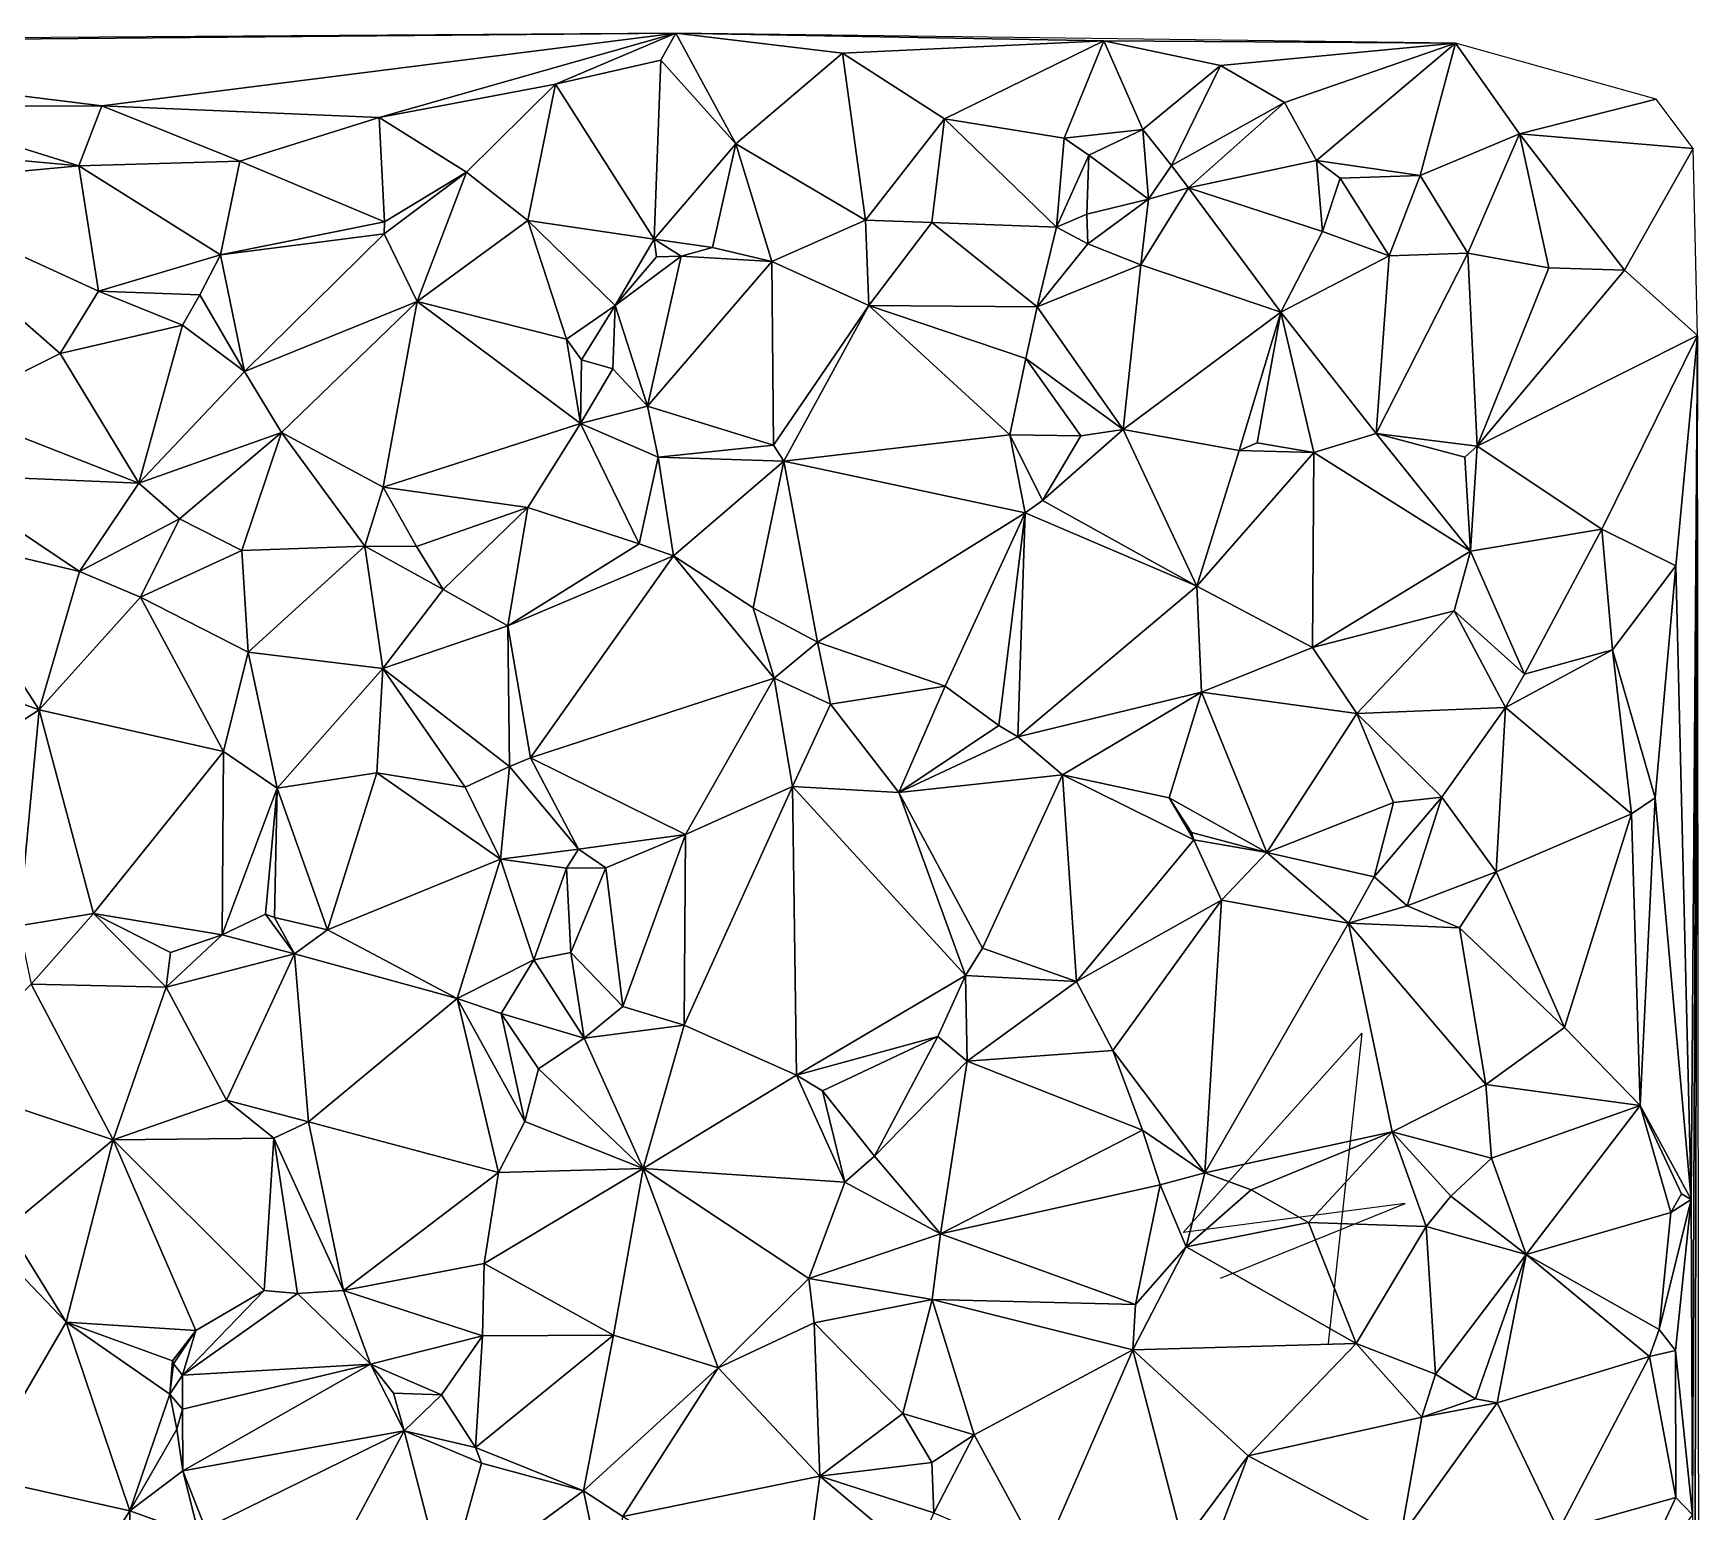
# Model space of a CAD drawing. Header units: metres. Extents: x -15 to 15, y -15 to 15.
# Drawn here: x 4.68 to 14.98, y 5.86 to 15 of the extents above; entities that cross this region are included whole.
import ezdxf

# ---------------------------------------------------------------- set-up
doc = ezdxf.new("R2010")
doc.units = ezdxf.units.M
doc.layers.add('CRACKS', color=1, linetype='Continuous')
doc.layers.add('STREET_MESH', color=7, linetype='Continuous')

msp = doc.modelspace()

# ---------------------------------------------------------------- linework, layer by layer
at = {"layer": 'CRACKS'}
msp.add_polyline3d([(12.017, 7.304, 0.1), (13.158, 7.765, 0.1), (11.788, 7.586, 0.1), (12.891, 8.818, 0.1), (12.683, 6.9, 0.1)], dxfattribs=at)
at = {"layer": 'STREET_MESH'}
for points in [[(-12.74, 14.85), (1.957, 14.937), (8.652, 14.997)], [(1.957, 14.937), (5.106, 14.549), (8.652, 14.997)], [(5.106, 14.549), (6.819, 14.476), (8.652, 14.997)], [(6.819, 14.476), (7.908, 14.682), (8.652, 14.997)], [(7.908, 14.682), (8.559, 14.831), (8.652, 14.997)], [(8.559, 14.831), (9.023, 14.313), (8.652, 14.997)], [(9.683, 14.875), (11.298, 14.95), (8.652, 14.997)], [(11.298, 14.95), (13.469, 14.935), (8.652, 14.997)], [(9.023, 14.313), (9.683, 14.875), (8.652, 14.997)], [(9.683, 14.875), (10.312, 14.468), (11.298, 14.95)], [(10.312, 14.468), (11.051, 14.349), (11.298, 14.95)], [(11.051, 14.349), (11.537, 14.402), (11.298, 14.95)], [(12.017, 14.798), (13.469, 14.935), (11.298, 14.95)], [(11.537, 14.402), (12.017, 14.798), (11.298, 14.95)], [(3.78, 14.546), (5.106, 14.549), (1.957, 14.937)], [(9.023, 14.313), (9.825, 13.843), (9.683, 14.875)], [(9.683, 14.875), (9.825, 13.843), (10.312, 14.468)], [(13.469, 14.935), (12.017, 14.798), (12.413, 14.569)], [(12.61, 14.21), (13.469, 14.935), (12.413, 14.569)], [(12.61, 14.21), (13.252, 14.118), (13.469, 14.935)], [(13.469, 14.935), (13.252, 14.118), (13.866, 14.376)], [(13.469, 14.935), (13.866, 14.376), (14.71, 14.589)], [(8.518, 13.724), (8.559, 14.831), (7.908, 14.682)], [(8.518, 13.724), (9.023, 14.313), (8.559, 14.831)], [(11.537, 14.402), (11.715, 14.179), (12.017, 14.798)], [(12.017, 14.798), (11.715, 14.179), (12.413, 14.569)], [(6.819, 14.476), (7.359, 14.138), (7.908, 14.682)], [(7.359, 14.138), (7.739, 13.84), (7.908, 14.682)], [(7.739, 13.84), (8.518, 13.724), (7.908, 14.682)], [(3.758, 14.29), (4.963, 14.178), (3.78, 14.546)], [(3.78, 14.546), (4.963, 14.178), (5.106, 14.549)], [(4.963, 14.178), (5.959, 14.207), (5.106, 14.549)], [(5.959, 14.207), (6.819, 14.476), (5.106, 14.549)], [(11.715, 14.179), (11.821, 14.041), (12.413, 14.569)], [(11.821, 14.041), (12.61, 14.21), (12.413, 14.569)], [(14.71, 14.589), (13.866, 14.376), (14.939, 14.284)], [(5.959, 14.207), (6.853, 13.831), (6.819, 14.476)], [(6.853, 13.831), (7.359, 14.138), (6.819, 14.476)], [(9.825, 13.843), (10.235, 13.828), (10.312, 14.468)], [(10.235, 13.828), (11.005, 13.799), (10.312, 14.468)], [(11.005, 13.799), (11.051, 14.349), (10.312, 14.468)], [(11.005, 13.799), (11.204, 14.244), (11.051, 14.349)], [(11.204, 14.244), (11.537, 14.402), (11.051, 14.349)], [(11.537, 14.402), (11.204, 14.244), (11.573, 13.972)], [(11.715, 14.179), (11.537, 14.402), (11.573, 13.972)], [(13.866, 14.376), (13.252, 14.118), (13.547, 13.638)], [(14.047, 13.547), (13.866, 14.376), (13.547, 13.638)], [(13.866, 14.376), (14.514, 13.532), (14.939, 14.284)], [(14.047, 13.547), (14.514, 13.532), (13.866, 14.376)], [(4.963, 14.178), (3.758, 14.29), (3.663, 14.056)], [(9.023, 14.313), (8.518, 13.724), (8.878, 13.674)], [(9.245, 13.586), (9.023, 14.313), (8.878, 13.674)], [(9.825, 13.843), (9.023, 14.313), (9.245, 13.586)], [(11.192, 13.879), (11.204, 14.244), (11.005, 13.799)], [(11.204, 14.244), (11.192, 13.879), (11.573, 13.972)], [(14.514, 13.532), (14.966, 13.129), (14.939, 14.284)], [(5.086, 13.403), (4.963, 14.178), (3.663, 14.056)], [(5.84, 13.628), (5.959, 14.207), (4.963, 14.178)], [(5.84, 13.628), (4.963, 14.178), (5.086, 13.403)], [(5.84, 13.628), (6.853, 13.831), (5.959, 14.207)], [(7.054, 13.34), (7.359, 14.138), (6.851, 13.757)], [(7.359, 14.138), (6.853, 13.831), (6.851, 13.757)], [(7.054, 13.34), (7.739, 13.84), (7.359, 14.138)], [(11.715, 14.179), (11.573, 13.972), (11.821, 14.041)], [(12.649, 13.772), (12.61, 14.21), (11.821, 14.041)], [(13.252, 14.118), (12.61, 14.21), (12.758, 14.101)], [(12.61, 14.21), (12.649, 13.772), (12.758, 14.101)], [(13.06, 13.621), (13.252, 14.118), (12.758, 14.101)], [(13.252, 14.118), (13.06, 13.621), (13.547, 13.638)], [(4.849, 13.017), (5.086, 13.403), (3.663, 14.056)], [(4.162, 12.676), (4.849, 13.017), (3.663, 14.056)], [(12.39, 13.274), (11.821, 14.041), (11.525, 13.565)], [(11.821, 14.041), (11.573, 13.972), (11.525, 13.565)], [(12.649, 13.772), (11.821, 14.041), (12.39, 13.274)], [(12.649, 13.772), (13.06, 13.621), (12.758, 14.101)], [(11.192, 13.879), (11.198, 13.696), (11.573, 13.972)], [(11.573, 13.972), (11.198, 13.696), (11.525, 13.565)], [(6.853, 13.831), (5.84, 13.628), (6.851, 13.757)], [(7.976, 13.106), (7.739, 13.84), (7.054, 13.34)], [(7.976, 13.106), (8.278, 13.314), (7.739, 13.84)], [(7.739, 13.84), (8.278, 13.314), (8.518, 13.724)], [(9.825, 13.843), (9.245, 13.586), (9.844, 13.315)], [(10.235, 13.828), (9.825, 13.843), (9.844, 13.315)], [(10.235, 13.828), (9.844, 13.315), (10.885, 13.306)], [(11.005, 13.799), (10.235, 13.828), (10.885, 13.306)], [(11.198, 13.696), (11.192, 13.879), (11.005, 13.799)], [(5.84, 13.628), (5.988, 12.907), (6.851, 13.757)], [(5.988, 12.907), (7.054, 13.34), (6.851, 13.757)], [(8.518, 13.724), (8.278, 13.314), (8.532, 13.615)], [(8.686, 13.619), (8.518, 13.724), (8.532, 13.615)], [(8.518, 13.724), (8.686, 13.619), (8.878, 13.674)], [(11.198, 13.696), (11.005, 13.799), (10.885, 13.306)], [(13.06, 13.621), (12.649, 13.772), (12.39, 13.274)], [(5.712, 13.381), (5.84, 13.628), (5.086, 13.403)], [(5.712, 13.381), (5.988, 12.907), (5.84, 13.628)], [(8.278, 13.314), (8.686, 13.619), (8.532, 13.615)], [(8.278, 13.314), (8.477, 12.693), (8.686, 13.619)], [(8.686, 13.619), (8.477, 12.693), (9.245, 13.586)], [(8.686, 13.619), (9.245, 13.586), (8.878, 13.674)], [(11.198, 13.696), (10.885, 13.306), (11.525, 13.565)], [(13.06, 13.621), (12.39, 13.274), (12.98, 12.523)], [(13.603, 12.446), (13.547, 13.638), (12.98, 12.523)], [(13.547, 13.638), (13.06, 13.621), (12.98, 12.523)], [(13.603, 12.446), (14.047, 13.547), (13.547, 13.638)], [(8.477, 12.693), (9.256, 12.451), (9.245, 13.586)], [(9.245, 13.586), (9.256, 12.451), (9.844, 13.315)], [(10.885, 13.306), (11.417, 12.549), (11.525, 13.565)], [(11.417, 12.549), (12.39, 13.274), (11.525, 13.565)], [(14.514, 13.532), (14.047, 13.547), (13.603, 12.446)], [(14.514, 13.532), (13.603, 12.446), (14.966, 13.129)], [(5.086, 13.403), (4.849, 13.017), (5.604, 13.193)], [(5.712, 13.381), (5.086, 13.403), (5.604, 13.193)], [(5.988, 12.907), (5.712, 13.381), (5.604, 13.193)], [(5.988, 12.907), (6.215, 12.53), (7.054, 13.34)], [(7.054, 13.34), (6.215, 12.53), (6.845, 12.192)], [(8.063, 12.585), (7.054, 13.34), (6.845, 12.192)], [(8.063, 12.585), (7.976, 13.106), (7.054, 13.34)], [(8.07, 12.978), (8.278, 13.314), (7.976, 13.106)], [(8.07, 12.978), (8.263, 12.924), (8.278, 13.314)], [(8.263, 12.924), (8.477, 12.693), (8.278, 13.314)], [(9.256, 12.451), (9.319, 12.352), (9.844, 13.315)], [(9.319, 12.352), (10.716, 12.515), (9.844, 13.315)], [(10.885, 13.306), (9.844, 13.315), (10.816, 12.988)], [(9.844, 13.315), (10.716, 12.515), (10.816, 12.988)], [(11.417, 12.549), (10.885, 13.306), (10.816, 12.988)], [(4.849, 13.017), (5.334, 12.217), (5.604, 13.193)], [(5.334, 12.217), (5.988, 12.907), (5.604, 13.193)], [(12.39, 13.274), (11.417, 12.549), (12.133, 12.418)], [(12.245, 12.465), (12.39, 13.274), (12.133, 12.418)], [(12.245, 12.465), (12.595, 12.407), (12.39, 13.274)], [(12.39, 13.274), (12.595, 12.407), (12.98, 12.523)], [(8.07, 12.978), (7.976, 13.106), (8.063, 12.585)], [(13.603, 12.446), (14.375, 11.932), (14.966, 13.129)], [(14.375, 11.932), (14.831, 11.706), (14.966, 13.129)], [(14.831, 11.706), (14.927, 7.79), (14.966, 13.129)], [(14.927, 7.79), (14.935, 5.841), (14.966, 13.129)], [(14.966, 13.129), (14.935, 5.841), (14.942, 1.481)], [(14.966, 13.129), (14.942, 1.481), (14.985, -6.968)], [(4.849, 13.017), (4.162, 12.676), (5.334, 12.217)], [(10.716, 12.515), (11.155, 12.509), (10.816, 12.988)], [(11.155, 12.509), (11.417, 12.549), (10.816, 12.988)], [(6.215, 12.53), (5.988, 12.907), (5.334, 12.217)], [(8.263, 12.924), (8.07, 12.978), (8.063, 12.585)], [(8.477, 12.693), (8.263, 12.924), (8.063, 12.585)], [(5.334, 12.217), (4.162, 12.676), (4.073, 12.271)], [(8.544, 12.378), (8.477, 12.693), (8.063, 12.585)], [(8.477, 12.693), (8.544, 12.378), (9.256, 12.451)], [(7.737, 12.067), (8.063, 12.585), (6.845, 12.192)], [(8.063, 12.585), (7.737, 12.067), (8.426, 11.841)], [(8.544, 12.378), (8.063, 12.585), (8.426, 11.841)], [(5.586, 11.997), (6.215, 12.53), (5.334, 12.217)], [(5.971, 11.8), (6.215, 12.53), (5.586, 11.997)], [(6.731, 11.828), (6.215, 12.53), (5.971, 11.8)], [(6.215, 12.53), (6.731, 11.828), (6.845, 12.192)], [(10.716, 12.515), (9.319, 12.352), (10.811, 12.034)], [(10.918, 12.11), (10.716, 12.515), (10.811, 12.034)], [(10.716, 12.515), (10.918, 12.11), (11.155, 12.509)], [(11.155, 12.509), (10.918, 12.11), (11.417, 12.549)], [(10.918, 12.11), (11.871, 11.581), (11.417, 12.549)], [(11.417, 12.549), (11.871, 11.581), (12.133, 12.418)], [(12.595, 12.407), (13.563, 11.797), (12.98, 12.523)], [(13.563, 11.797), (13.527, 12.377), (12.98, 12.523)], [(13.527, 12.377), (13.603, 12.446), (12.98, 12.523)], [(8.544, 12.378), (8.426, 11.841), (8.639, 11.767)], [(8.544, 12.378), (9.319, 12.352), (9.256, 12.451)], [(9.319, 12.352), (8.544, 12.378), (8.639, 11.767)], [(11.871, 11.581), (12.595, 12.407), (12.133, 12.418)], [(12.595, 12.407), (11.871, 11.581), (12.586, 11.202)], [(12.595, 12.407), (12.245, 12.465), (12.133, 12.418)], [(13.563, 11.797), (12.595, 12.407), (12.586, 11.202)], [(13.603, 12.446), (13.527, 12.377), (13.563, 11.797)], [(14.375, 11.932), (13.603, 12.446), (13.563, 11.797)], [(4.018, 11.898), (4.967, 11.671), (4.073, 12.271)], [(4.967, 11.671), (5.334, 12.217), (4.073, 12.271)], [(9.13, 11.447), (9.319, 12.352), (8.639, 11.767)], [(9.528, 11.233), (9.319, 12.352), (9.13, 11.447)], [(9.319, 12.352), (9.528, 11.233), (10.811, 12.034)], [(4.967, 11.671), (5.586, 11.997), (5.334, 12.217)], [(6.731, 11.828), (7.05, 11.825), (6.845, 12.192)], [(7.05, 11.825), (7.737, 12.067), (6.845, 12.192)], [(7.05, 11.825), (7.214, 11.56), (7.737, 12.067)], [(7.214, 11.56), (7.615, 11.335), (7.737, 12.067)], [(7.737, 12.067), (7.615, 11.335), (8.426, 11.841)], [(11.871, 11.581), (10.918, 12.11), (10.811, 12.034)], [(4.967, 11.671), (5.345, 11.513), (5.586, 11.997)], [(5.345, 11.513), (5.971, 11.8), (5.586, 11.997)], [(9.528, 11.233), (10.317, 10.962), (10.811, 12.034)], [(10.317, 10.962), (10.649, 10.718), (10.811, 12.034)], [(10.811, 12.034), (10.649, 10.718), (10.766, 10.649)], [(11.871, 11.581), (10.811, 12.034), (10.766, 10.649)], [(3.42, 11.279), (4.718, 10.815), (4.018, 11.898)], [(4.718, 10.815), (4.967, 11.671), (4.018, 11.898)], [(13.897, 11.037), (14.375, 11.932), (13.563, 11.797)], [(14.439, 11.187), (14.375, 11.932), (13.897, 11.037)], [(14.375, 11.932), (14.439, 11.187), (14.831, 11.706)], [(5.971, 11.8), (5.345, 11.513), (6.011, 11.172)], [(6.731, 11.828), (5.971, 11.8), (6.011, 11.172)], [(6.843, 11.072), (6.731, 11.828), (6.011, 11.172)], [(7.214, 11.56), (6.731, 11.828), (6.843, 11.072)], [(7.214, 11.56), (7.05, 11.825), (6.731, 11.828)], [(8.426, 11.841), (7.615, 11.335), (8.639, 11.767)], [(7.615, 11.335), (7.754, 10.52), (8.639, 11.767)], [(7.754, 10.52), (9.26, 11.012), (8.639, 11.767)], [(9.26, 11.012), (9.13, 11.447), (8.639, 11.767)], [(13.461, 11.427), (13.563, 11.797), (12.586, 11.202)], [(13.461, 11.427), (13.897, 11.037), (13.563, 11.797)], [(5.345, 11.513), (4.967, 11.671), (4.718, 10.815)], [(14.439, 11.187), (14.703, 10.273), (14.831, 11.706)], [(14.703, 10.273), (14.927, 7.79), (14.831, 11.706)], [(7.615, 11.335), (7.214, 11.56), (6.843, 11.072)], [(11.9, 10.926), (11.871, 11.581), (10.766, 10.649)], [(11.871, 11.581), (11.9, 10.926), (12.586, 11.202)], [(5.858, 10.559), (5.345, 11.513), (4.718, 10.815)], [(5.345, 11.513), (5.858, 10.559), (6.011, 11.172)], [(9.26, 11.012), (9.528, 11.233), (9.13, 11.447)], [(7.624, 10.466), (7.615, 11.335), (6.843, 11.072)], [(7.754, 10.52), (7.615, 11.335), (7.624, 10.466)], [(13.461, 11.427), (12.586, 11.202), (12.86, 10.794)], [(13.778, 10.83), (13.461, 11.427), (12.86, 10.794)], [(13.778, 10.83), (13.897, 11.037), (13.461, 11.427)], [(3.42, 11.279), (3.765, 10.197), (4.718, 10.815)], [(9.528, 11.233), (9.26, 11.012), (9.608, 10.85)], [(10.317, 10.962), (9.528, 11.233), (9.608, 10.85)], [(5.858, 10.559), (6.19, 10.332), (6.011, 11.172)], [(6.19, 10.332), (6.843, 11.072), (6.011, 11.172)], [(12.586, 11.202), (11.9, 10.926), (12.86, 10.794)], [(13.778, 10.83), (14.439, 11.187), (13.897, 11.037)], [(14.557, 10.174), (14.439, 11.187), (13.778, 10.83)], [(14.439, 11.187), (14.557, 10.174), (14.703, 10.273)], [(6.19, 10.332), (6.806, 10.426), (6.843, 11.072)], [(6.806, 10.426), (7.35, 10.338), (6.843, 11.072)], [(7.35, 10.338), (7.624, 10.466), (6.843, 11.072)], [(9.26, 11.012), (7.754, 10.52), (8.713, 10.045)], [(9.373, 10.342), (9.26, 11.012), (8.713, 10.045)], [(9.26, 11.012), (9.373, 10.342), (9.608, 10.85)], [(10.03, 10.304), (10.317, 10.962), (9.608, 10.85)], [(10.317, 10.962), (10.03, 10.304), (10.649, 10.718)], [(11.042, 10.415), (11.9, 10.926), (10.766, 10.649)], [(11.9, 10.926), (11.042, 10.415), (11.7, 10.271)], [(12.304, 9.935), (11.9, 10.926), (11.7, 10.271)], [(11.9, 10.926), (12.304, 9.935), (12.86, 10.794)], [(9.373, 10.342), (10.03, 10.304), (9.608, 10.85)], [(13.386, 10.276), (13.778, 10.83), (12.86, 10.794)], [(13.386, 10.276), (13.721, 9.814), (13.778, 10.83)], [(13.721, 9.814), (14.557, 10.174), (13.778, 10.83)], [(3.765, 10.197), (4.594, 9.481), (4.718, 10.815)], [(4.594, 9.481), (5.054, 9.557), (4.718, 10.815)], [(5.054, 9.557), (5.858, 10.559), (4.718, 10.815)], [(10.649, 10.718), (10.03, 10.304), (10.766, 10.649)], [(12.304, 9.935), (13.086, 10.243), (12.86, 10.794)], [(13.086, 10.243), (13.386, 10.276), (12.86, 10.794)], [(10.03, 10.304), (11.042, 10.415), (10.766, 10.649)], [(5.054, 9.557), (5.849, 9.425), (5.858, 10.559)], [(5.849, 9.425), (6.19, 10.332), (5.858, 10.559)], [(8.052, 9.954), (7.754, 10.52), (7.624, 10.466)], [(7.754, 10.52), (8.052, 9.954), (8.713, 10.045)], [(6.5, 9.456), (6.806, 10.426), (6.19, 10.332)], [(6.5, 9.456), (7.569, 9.892), (6.806, 10.426)], [(6.806, 10.426), (7.569, 9.892), (7.35, 10.338)], [(7.35, 10.338), (7.569, 9.892), (7.624, 10.466)], [(7.569, 9.892), (8.052, 9.954), (7.624, 10.466)], [(10.03, 10.304), (10.548, 9.342), (11.042, 10.415)], [(11.042, 10.415), (10.548, 9.342), (11.128, 9.137)], [(11.7, 10.271), (11.042, 10.415), (11.854, 10.012)], [(11.042, 10.415), (11.128, 9.137), (11.854, 10.012)], [(6.117, 9.553), (6.19, 10.332), (5.849, 9.425)], [(6.117, 9.553), (6.173, 9.533), (6.19, 10.332)], [(6.173, 9.533), (6.5, 9.456), (6.19, 10.332)], [(9.373, 10.342), (8.704, 8.868), (9.398, 8.559)], [(8.704, 8.868), (9.373, 10.342), (8.713, 10.045)], [(9.373, 10.342), (9.398, 8.559), (10.442, 9.175)], [(10.03, 10.304), (9.373, 10.342), (10.442, 9.175)], [(10.548, 9.342), (10.03, 10.304), (10.442, 9.175)], [(11.839, 10.057), (11.7, 10.271), (11.854, 10.012)], [(11.839, 10.057), (12.304, 9.935), (11.7, 10.271)], [(12.967, 9.784), (13.086, 10.243), (12.304, 9.935)], [(13.386, 10.276), (12.967, 9.784), (13.171, 9.605)], [(12.967, 9.784), (13.386, 10.276), (13.086, 10.243)], [(13.721, 9.814), (13.386, 10.276), (13.171, 9.605)], [(14.703, 10.273), (14.557, 10.174), (14.61, 8.37)], [(14.927, 7.79), (14.703, 10.273), (14.61, 8.37)], [(14.557, 10.174), (13.721, 9.814), (14.144, 8.852)], [(14.557, 10.174), (14.144, 8.852), (14.61, 8.37)], [(8.713, 10.045), (8.052, 9.954), (8.22, 9.84)], [(8.326, 8.982), (8.713, 10.045), (8.22, 9.84)], [(8.704, 8.868), (8.713, 10.045), (8.326, 8.982)], [(11.128, 9.137), (12.023, 9.639), (11.854, 10.012)], [(12.304, 9.935), (11.839, 10.057), (11.854, 10.012)], [(12.023, 9.639), (12.304, 9.935), (11.854, 10.012)], [(7.569, 9.892), (6.5, 9.456), (7.302, 9.032)], [(7.776, 9.271), (7.569, 9.892), (7.302, 9.032)], [(8.052, 9.954), (7.569, 9.892), (7.977, 9.837)], [(7.569, 9.892), (7.776, 9.271), (7.977, 9.837)], [(8.22, 9.84), (8.052, 9.954), (7.977, 9.837)], [(12.023, 9.639), (12.809, 9.497), (12.304, 9.935)], [(12.809, 9.497), (12.967, 9.784), (12.304, 9.935)], [(7.776, 9.271), (8.004, 9.316), (7.977, 9.837)], [(8.004, 9.316), (8.22, 9.84), (7.977, 9.837)], [(8.004, 9.316), (8.326, 8.982), (8.22, 9.84)], [(13.495, 9.469), (13.721, 9.814), (13.171, 9.605)], [(14.144, 8.852), (13.721, 9.814), (13.495, 9.469)], [(12.967, 9.784), (12.809, 9.497), (13.171, 9.605)], [(11.352, 8.711), (12.023, 9.639), (11.128, 9.137)], [(11.352, 8.711), (11.921, 7.955), (12.023, 9.639)], [(12.023, 9.639), (11.921, 7.955), (12.809, 9.497)], [(12.809, 9.497), (13.495, 9.469), (13.171, 9.605)], [(5.054, 9.557), (4.594, 9.481), (4.67, 9.12)], [(5.054, 9.557), (4.67, 9.12), (5.504, 9.101)], [(5.849, 9.425), (5.054, 9.557), (5.531, 9.317)], [(5.531, 9.317), (5.054, 9.557), (5.504, 9.101)], [(6.296, 9.308), (6.117, 9.553), (5.849, 9.425)], [(6.296, 9.308), (6.173, 9.533), (6.117, 9.553)], [(6.173, 9.533), (6.296, 9.308), (6.5, 9.456)], [(12.809, 9.497), (11.921, 7.955), (13.079, 8.207)], [(12.809, 9.497), (13.079, 8.207), (13.657, 8.501)], [(13.495, 9.469), (12.809, 9.497), (13.657, 8.501)], [(5.849, 9.425), (5.531, 9.317), (5.504, 9.101)], [(6.296, 9.308), (5.849, 9.425), (5.504, 9.101)], [(6.5, 9.456), (6.296, 9.308), (7.302, 9.032)], [(14.144, 8.852), (13.495, 9.469), (13.657, 8.501)], [(5.877, 8.403), (6.296, 9.308), (5.504, 9.101)], [(6.383, 8.269), (6.296, 9.308), (5.877, 8.403)], [(6.296, 9.308), (6.383, 8.269), (7.302, 9.032)], [(8.086, 8.786), (8.004, 9.316), (7.776, 9.271)], [(8.004, 9.316), (8.086, 8.786), (8.326, 8.982)], [(10.548, 9.342), (10.442, 9.175), (11.128, 9.137)], [(7.573, 8.939), (7.776, 9.271), (7.302, 9.032)], [(7.573, 8.939), (8.086, 8.786), (7.776, 9.271)], [(9.398, 8.559), (10.272, 8.796), (10.442, 9.175)], [(10.272, 8.796), (10.453, 8.644), (10.442, 9.175)], [(10.442, 9.175), (10.453, 8.644), (11.128, 9.137)], [(4.081, 8.525), (5.176, 8.159), (4.67, 9.12)], [(4.67, 9.12), (5.176, 8.159), (5.504, 9.101)], [(5.176, 8.159), (5.877, 8.403), (5.504, 9.101)], [(10.453, 8.644), (11.352, 8.711), (11.128, 9.137)], [(6.383, 8.269), (7.556, 7.957), (7.302, 9.032)], [(7.302, 9.032), (7.556, 7.957), (7.72, 8.271)], [(7.573, 8.939), (7.302, 9.032), (7.72, 8.271)], [(8.086, 8.786), (8.704, 8.868), (8.326, 8.982)], [(7.803, 8.597), (7.573, 8.939), (7.72, 8.271)], [(8.086, 8.786), (7.573, 8.939), (7.803, 8.597)], [(8.704, 8.868), (8.086, 8.786), (8.45, 7.982)], [(8.704, 8.868), (8.45, 7.982), (9.398, 8.559)], [(8.086, 8.786), (7.803, 8.597), (8.45, 7.982)], [(9.558, 8.461), (10.272, 8.796), (9.398, 8.559)], [(10.272, 8.796), (9.558, 8.461), (9.881, 8.057)], [(10.453, 8.644), (10.272, 8.796), (9.881, 8.057)], [(14.61, 8.37), (14.144, 8.852), (13.657, 8.501)], [(11.535, 8.219), (11.352, 8.711), (10.453, 8.644)], [(11.535, 8.219), (11.921, 7.955), (11.352, 8.711)], [(8.45, 7.982), (7.803, 8.597), (7.72, 8.271)], [(8.45, 7.982), (9.696, 7.897), (9.398, 8.559)], [(9.696, 7.897), (9.558, 8.461), (9.398, 8.559)], [(10.288, 7.577), (10.453, 8.644), (9.881, 8.057)], [(11.535, 8.219), (10.453, 8.644), (10.288, 7.577)], [(5.176, 8.159), (4.081, 8.525), (4.526, 7.616)], [(9.558, 8.461), (9.696, 7.897), (9.881, 8.057)], [(13.079, 8.207), (13.693, 8.045), (13.657, 8.501)], [(13.693, 8.045), (14.61, 8.37), (13.657, 8.501)], [(5.877, 8.403), (5.176, 8.159), (6.169, 8.168)], [(6.383, 8.269), (5.877, 8.403), (6.169, 8.168)], [(14.61, 8.37), (13.693, 8.045), (13.906, 7.449)], [(14.801, 7.71), (14.61, 8.37), (13.906, 7.449)], [(14.867, 7.824), (14.927, 7.79), (14.61, 8.37)], [(14.801, 7.71), (14.867, 7.824), (14.61, 8.37)], [(6.599, 7.228), (6.383, 8.269), (6.169, 8.168)], [(7.556, 7.957), (6.383, 8.269), (6.599, 7.228)], [(7.556, 7.957), (8.45, 7.982), (7.72, 8.271)], [(4.885, 7.032), (5.176, 8.159), (4.526, 7.616)], [(4.885, 7.032), (5.687, 6.981), (5.176, 8.159)], [(5.176, 8.159), (6.109, 7.228), (6.169, 8.168)], [(5.687, 6.981), (6.109, 7.228), (5.176, 8.159)], [(6.109, 7.228), (6.314, 7.208), (6.169, 8.168)], [(6.314, 7.208), (6.599, 7.228), (6.169, 8.168)], [(11.535, 8.219), (10.288, 7.577), (11.645, 7.881)], [(11.921, 7.955), (11.535, 8.219), (11.645, 7.881)], [(11.921, 7.955), (12.208, 7.85), (13.079, 8.207)], [(12.208, 7.85), (12.561, 7.647), (13.079, 8.207)], [(13.079, 8.207), (12.561, 7.647), (13.288, 7.622)], [(13.442, 7.811), (13.079, 8.207), (13.288, 7.622)], [(13.442, 7.811), (13.693, 8.045), (13.079, 8.207)], [(9.696, 7.897), (10.288, 7.577), (9.881, 8.057)], [(13.693, 8.045), (13.442, 7.811), (13.906, 7.449)], [(7.469, 7.395), (7.556, 7.957), (6.599, 7.228)], [(8.45, 7.982), (7.469, 7.395), (8.268, 6.951)], [(7.469, 7.395), (8.45, 7.982), (7.556, 7.957)], [(8.914, 6.75), (8.45, 7.982), (8.268, 6.951)], [(9.475, 7.302), (8.45, 7.982), (8.914, 6.75)], [(9.696, 7.897), (8.45, 7.982), (9.475, 7.302)], [(11.805, 7.497), (11.921, 7.955), (11.645, 7.881)], [(12.208, 7.85), (11.921, 7.955), (11.805, 7.497)], [(9.696, 7.897), (9.475, 7.302), (10.288, 7.577)], [(10.288, 7.577), (11.492, 7.14), (11.645, 7.881)], [(11.492, 7.14), (11.805, 7.497), (11.645, 7.881)], [(12.561, 7.647), (12.208, 7.85), (11.805, 7.497)], [(13.906, 7.449), (13.442, 7.811), (13.288, 7.622)], [(14.729, 6.987), (14.829, 6.856), (14.927, 7.79)], [(14.801, 7.71), (14.729, 6.987), (14.927, 7.79)], [(14.801, 7.71), (14.927, 7.79), (14.867, 7.824)], [(14.927, 7.79), (14.829, 6.856), (14.935, 5.841)], [(12.856, 6.899), (12.561, 7.647), (11.805, 7.497)], [(12.561, 7.647), (12.856, 6.899), (13.288, 7.622)], [(14.729, 6.987), (14.801, 7.71), (13.906, 7.449)], [(4.885, 7.032), (4.379, 7.56), (4.329, 6.078)], [(4.379, 7.56), (4.885, 7.032), (4.526, 7.616)], [(9.475, 7.302), (10.236, 7.172), (10.288, 7.577)], [(10.288, 7.577), (10.236, 7.172), (11.492, 7.14)], [(13.288, 7.622), (12.856, 6.899), (13.346, 6.711)], [(13.906, 7.449), (13.288, 7.622), (13.346, 6.711)], [(11.477, 6.861), (11.805, 7.497), (11.492, 7.14)], [(12.856, 6.899), (11.805, 7.497), (11.477, 6.861)], [(13.593, 6.557), (13.906, 7.449), (13.346, 6.711)], [(13.593, 6.557), (13.728, 6.534), (13.906, 7.449)], [(13.728, 6.534), (14.668, 6.819), (13.906, 7.449)], [(14.668, 6.819), (14.729, 6.987), (13.906, 7.449)], [(7.458, 6.947), (7.469, 7.395), (6.599, 7.228)], [(7.469, 7.395), (7.458, 6.947), (8.268, 6.951)], [(5.605, 6.705), (6.109, 7.228), (5.687, 6.981)], [(5.605, 6.705), (6.314, 7.208), (6.109, 7.228)], [(6.599, 7.228), (6.314, 7.208), (6.766, 6.773)], [(7.458, 6.947), (6.599, 7.228), (6.766, 6.773)], [(9.508, 7.028), (9.475, 7.302), (8.914, 6.75)], [(10.236, 7.172), (9.475, 7.302), (9.508, 7.028)], [(6.314, 7.208), (5.605, 6.705), (6.766, 6.773)], [(10.055, 6.468), (10.236, 7.172), (9.508, 7.028)], [(10.236, 7.172), (10.055, 6.468), (10.496, 6.335)], [(10.236, 7.172), (11.477, 6.861), (11.492, 7.14)], [(11.477, 6.861), (10.236, 7.172), (10.496, 6.335)], [(5.278, 5.865), (4.885, 7.032), (4.329, 6.078)], [(4.885, 7.032), (5.542, 6.792), (5.687, 6.981)], [(4.885, 7.032), (5.526, 6.586), (5.542, 6.792)], [(5.526, 6.586), (4.885, 7.032), (5.278, 5.865)], [(9.543, 6.08), (9.508, 7.028), (8.914, 6.75)], [(9.543, 6.08), (10.055, 6.468), (9.508, 7.028)], [(5.542, 6.792), (5.548, 6.775), (5.687, 6.981)], [(5.548, 6.775), (5.605, 6.705), (5.687, 6.981)], [(7.204, 6.583), (7.458, 6.947), (6.766, 6.773)], [(7.415, 6.258), (7.458, 6.947), (7.204, 6.583)], [(7.415, 6.258), (8.082, 5.989), (8.268, 6.951)], [(7.458, 6.947), (7.415, 6.258), (8.268, 6.951)], [(8.082, 5.989), (8.914, 6.75), (8.268, 6.951)], [(14.729, 6.987), (14.668, 6.819), (14.829, 6.856)], [(10.912, 5.569), (11.477, 6.861), (10.496, 6.335)], [(10.912, 5.569), (11.788, 5.666), (11.477, 6.861)], [(12.856, 6.899), (11.477, 6.861), (12.188, 6.206)], [(11.477, 6.861), (11.788, 5.666), (12.188, 6.206)], [(13.261, 6.444), (12.856, 6.899), (12.188, 6.206)], [(12.856, 6.899), (13.261, 6.444), (13.346, 6.711)], [(14.668, 6.819), (13.728, 6.534), (14.107, 5.744)], [(14.831, 5.948), (14.668, 6.819), (14.107, 5.744)], [(14.829, 6.856), (14.668, 6.819), (14.831, 5.948)], [(14.829, 6.856), (14.831, 5.948), (14.935, 5.841)], [(5.526, 6.586), (5.548, 6.775), (5.542, 6.792)], [(5.605, 6.705), (5.548, 6.775), (5.526, 6.586)], [(5.605, 6.705), (5.526, 6.586), (5.605, 6.493)], [(5.605, 6.493), (5.607, 6.113), (6.766, 6.773)], [(5.605, 6.705), (5.605, 6.493), (6.766, 6.773)], [(5.607, 6.113), (6.974, 6.361), (6.766, 6.773)], [(6.909, 6.593), (7.204, 6.583), (6.766, 6.773)], [(6.974, 6.361), (6.909, 6.593), (6.766, 6.773)], [(8.324, 5.83), (8.914, 6.75), (8.082, 5.989)], [(8.324, 5.83), (9.543, 6.08), (8.914, 6.75)], [(13.261, 6.444), (13.593, 6.557), (13.346, 6.711)], [(5.526, 6.586), (5.278, 5.865), (5.569, 6.37)], [(5.605, 6.493), (5.526, 6.586), (5.569, 6.37)], [(5.607, 6.113), (5.605, 6.493), (5.569, 6.37)], [(6.909, 6.593), (6.974, 6.361), (7.204, 6.583)], [(6.974, 6.361), (7.415, 6.258), (7.204, 6.583)], [(13.728, 6.534), (13.129, 5.701), (14.107, 5.744)], [(13.129, 5.701), (13.728, 6.534), (13.261, 6.444)], [(13.728, 6.534), (13.593, 6.557), (13.261, 6.444)], [(9.543, 6.08), (10.234, 6.164), (10.055, 6.468)], [(10.055, 6.468), (10.234, 6.164), (10.496, 6.335)], [(13.129, 5.701), (13.261, 6.444), (12.188, 6.206)], [(5.278, 5.865), (5.607, 6.113), (5.569, 6.37)], [(6.974, 6.361), (5.607, 6.113), (5.746, 5.756)], [(6.329, 5.155), (6.974, 6.361), (5.746, 5.756)], [(6.329, 5.155), (7.231, 5.365), (6.974, 6.361)], [(6.974, 6.361), (7.451, 6.16), (7.415, 6.258)], [(7.231, 5.365), (7.451, 6.16), (6.974, 6.361)], [(10.234, 6.164), (10.247, 5.854), (10.496, 6.335)], [(10.247, 5.854), (10.912, 5.569), (10.496, 6.335)], [(7.415, 6.258), (7.451, 6.16), (8.082, 5.989)], [(11.788, 5.666), (12.032, 5.794), (12.188, 6.206)], [(12.032, 5.794), (13.129, 5.701), (12.188, 6.206)], [(5.607, 6.113), (5.278, 5.865), (5.707, 5.711)], [(5.607, 6.113), (5.707, 5.711), (5.746, 5.756)], [(7.451, 6.16), (7.231, 5.365), (8.082, 5.989)], [(8.324, 5.83), (9.421, 5.173), (9.543, 6.08)], [(9.543, 6.08), (9.421, 5.173), (10.135, 5.581)], [(10.234, 6.164), (9.543, 6.08), (10.247, 5.854)], [(10.247, 5.854), (9.543, 6.08), (10.135, 5.581)], [(4.329, 6.078), (3.246, 5.856), (4.695, 4.952)], [(5.278, 5.865), (4.329, 6.078), (4.695, 4.952)], [(7.231, 5.365), (8.246, 5.211), (8.082, 5.989)], [(8.246, 5.211), (8.324, 5.83), (8.082, 5.989)], [(14.465, 5.165), (14.831, 5.948), (14.107, 5.744)], [(14.831, 5.948), (14.465, 5.165), (14.935, 5.841)], [(5.278, 5.865), (4.695, 4.952), (5.265, 4.671)], [(5.707, 5.711), (5.278, 5.865), (5.265, 4.671)]]:
    msp.add_3dface(points, dxfattribs=at)

doc.saveas('drawing.dxf')
